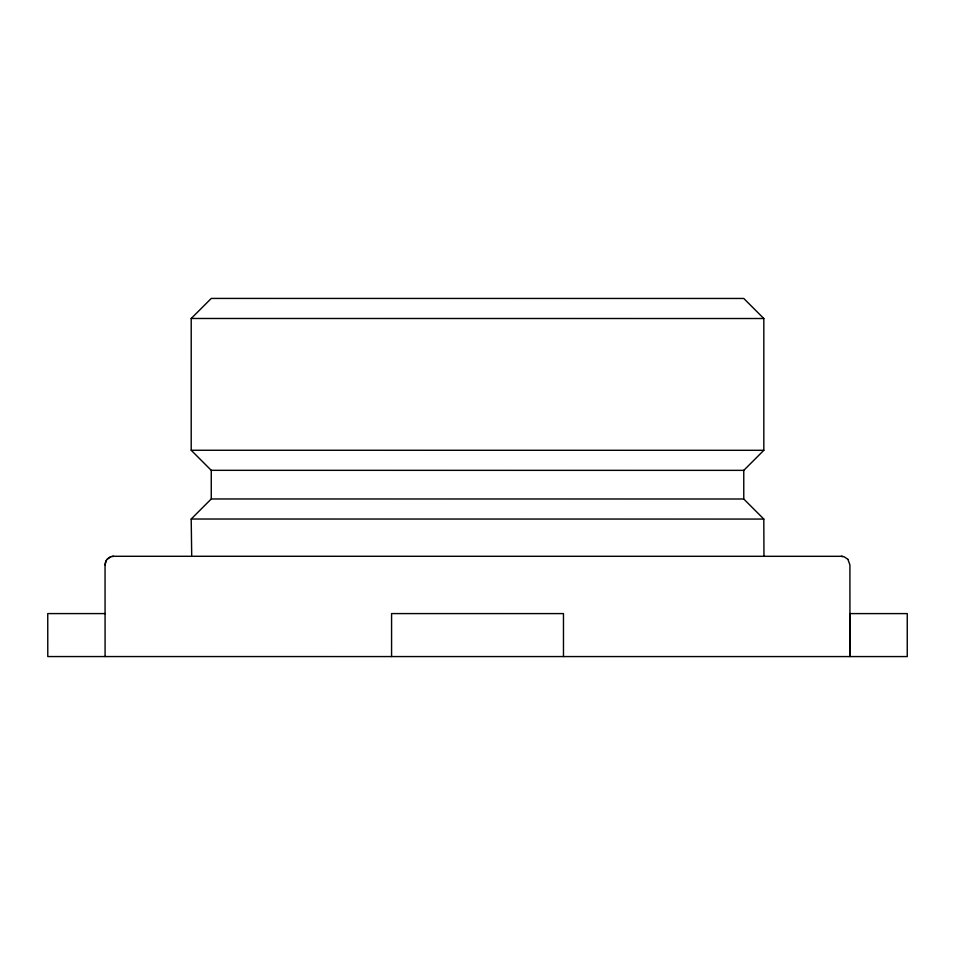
<?xml version="1.0" encoding="UTF-8"?>
<svg xmlns="http://www.w3.org/2000/svg" width="955" height="955" viewBox="0 0 955 955"><rect width="100%" height="100%" fill="white"/><g stroke="black" fill="none" stroke-linecap="round" stroke-linejoin="round"><path stroke-width="1.43" d="M105.086 656.562L105.05 564.883C104.978 560.287 109.085 556.192 113.681 556.288L191.036 556.288M847.945 559.391L844.256 556.825L841.319 556.311L191.716 556.276L191.203 519.019L211.258 498.964L211.258 470.326L191.203 450.259L191.215 318.481L211.282 298.426L743.766 298.461L763.821 318.516L763.821 450.306L743.766 470.361L743.766 498.999L763.809 519.066L763.964 556.311M105.086 564.883L106.232 560.585M107.056 559.355L110.744 556.813M112.153 556.419L113.645 556.288M191.215 318.481L763.821 318.516M191.203 450.259L763.821 450.306M211.258 470.326L743.766 470.361M211.258 498.964L743.766 498.999M191.203 519.019L763.809 519.066M105.086 613.588L47.75 613.588L47.786 656.562L907.25 656.574L907.25 613.599L849.914 613.599L849.95 656.574L849.914 564.906L847.909 559.379M841.319 556.311L842.859 556.443M563.474 656.562L563.474 613.599L391.574 613.588L391.574 656.562"/></g></svg>
